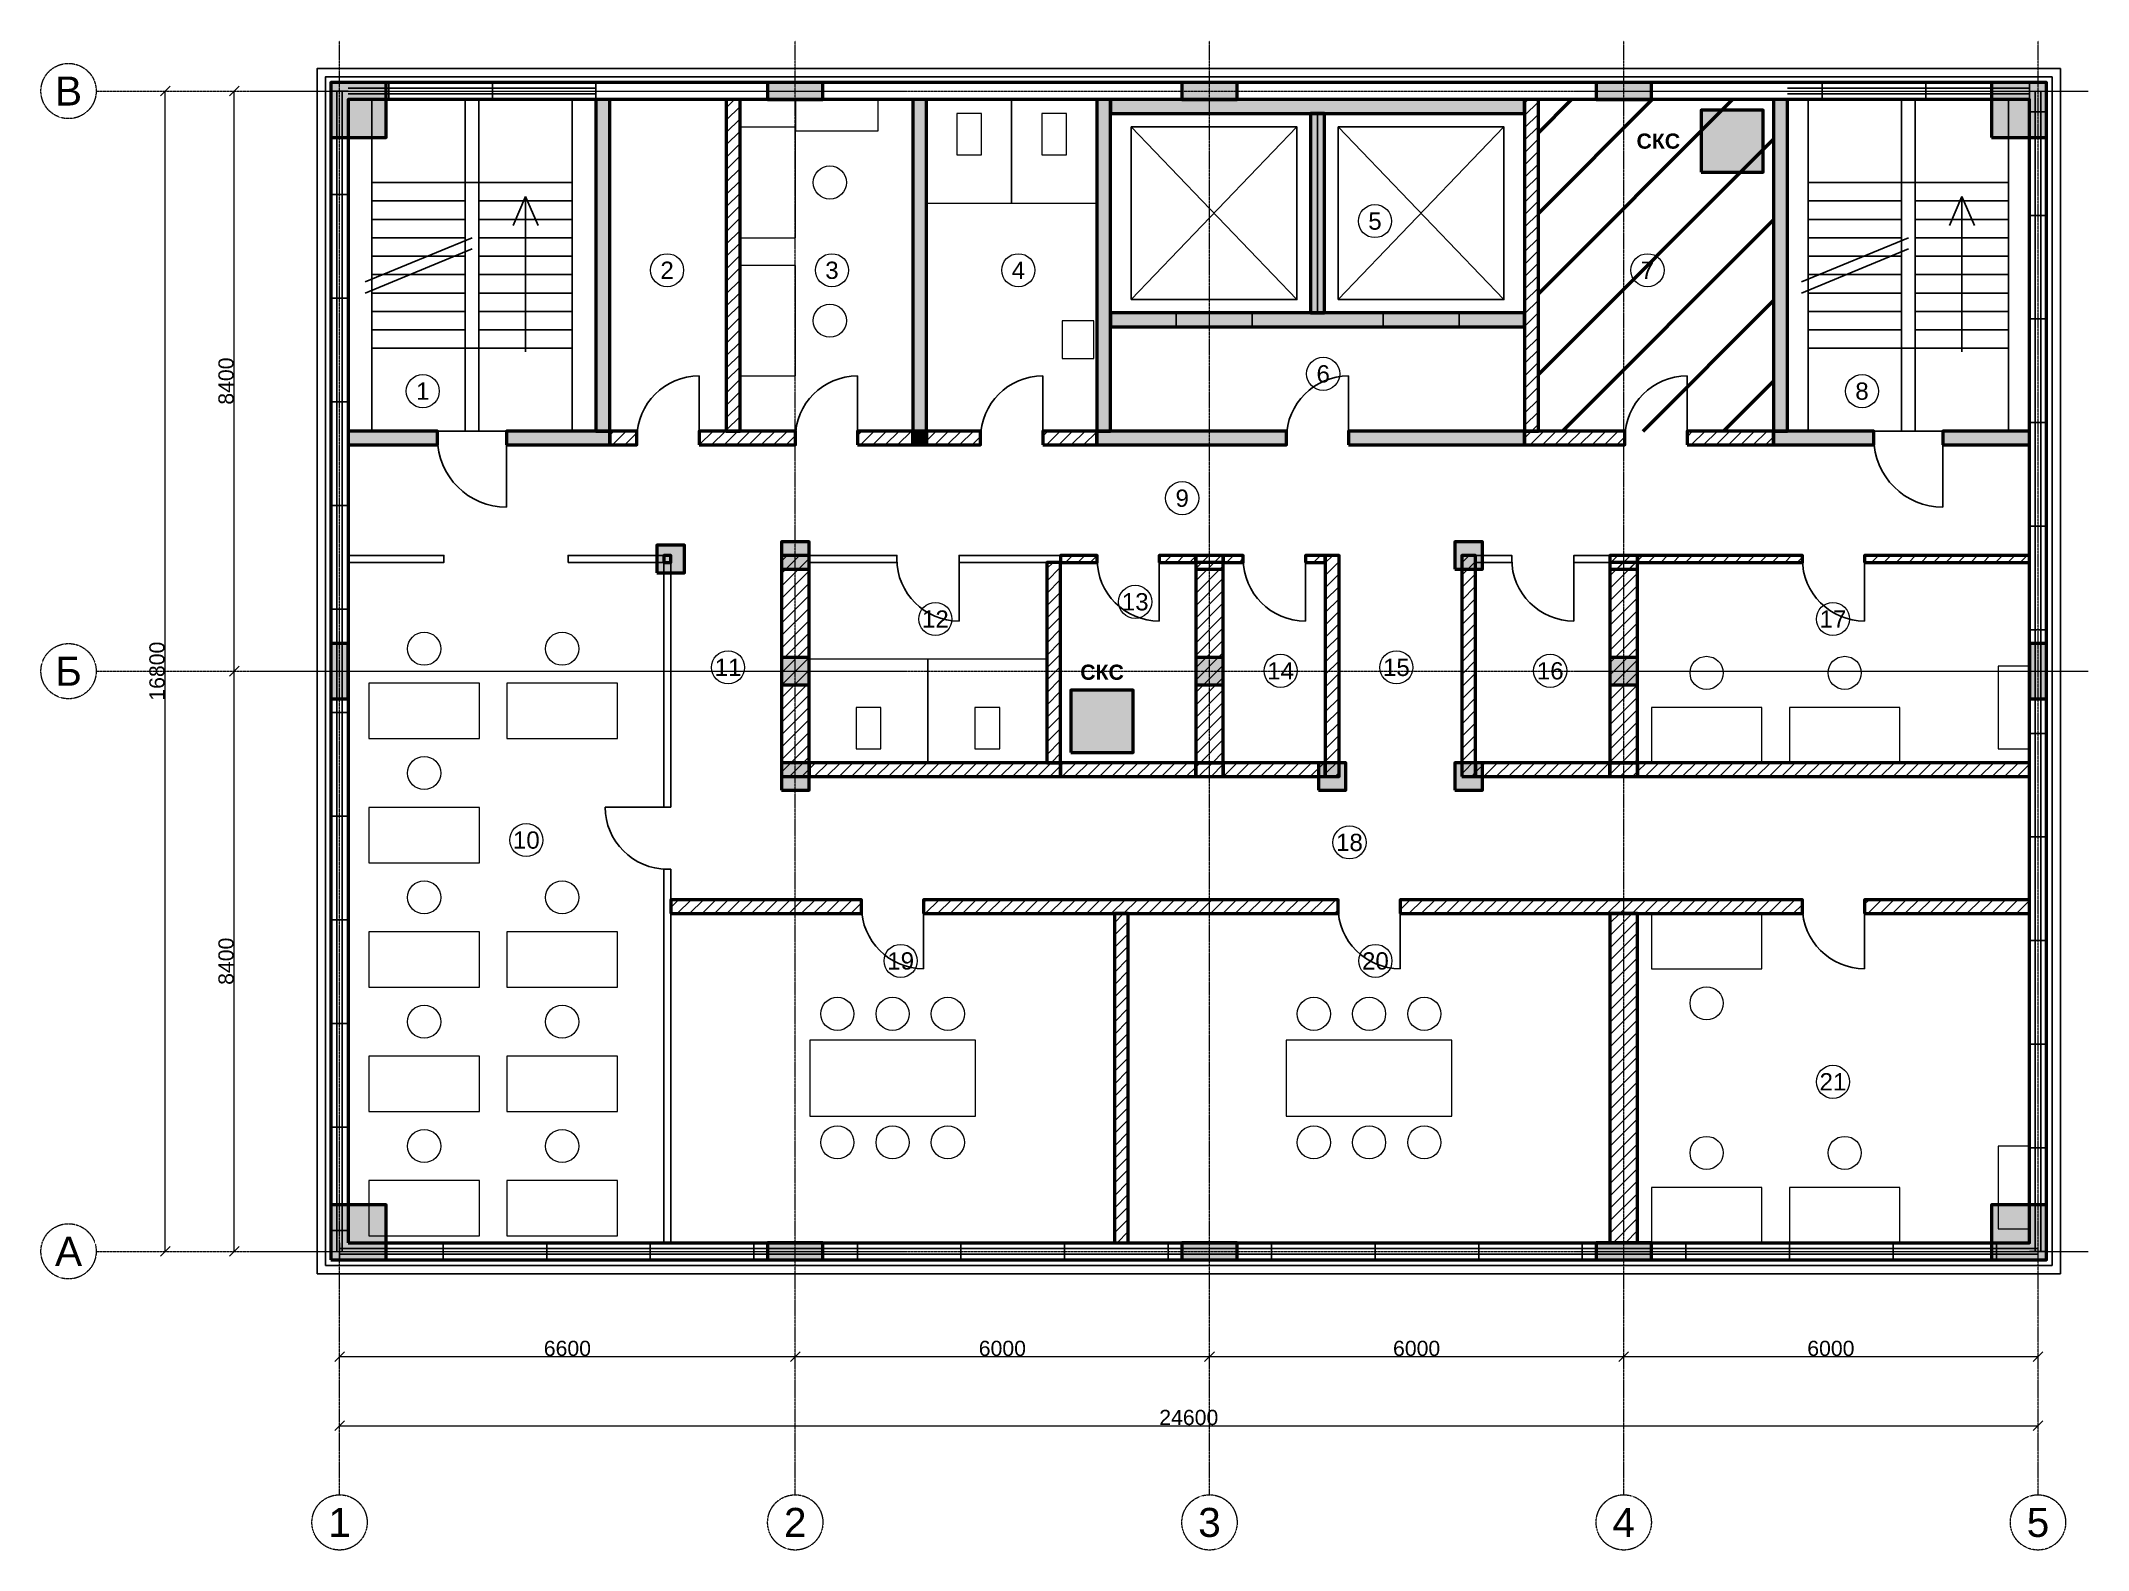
# Model space of a CAD drawing. Header units: millimetres. Extents: x -4325 to 25325, y -4325 to 17525.
import ezdxf
from ezdxf.enums import TextEntityAlignment as Align

# ---------------------------------------------------------------- set-up
doc = ezdxf.new("R2010")
doc.units = ezdxf.units.MM
doc.linetypes.add('CENTER2', pattern=[2.541, 1.587, -0.318, 0.318, -0.318])
for name, color, linetype, lineweight in [('A-ANNO-ROOM', 7, 'CONTINUOUS', 18), ('A-DIMS', 8, 'CONTINUOUS', 13), ('A-DOOR', 3, 'CONTINUOUS', 25), ('A-ELEV', 7, 'CONTINUOUS', 25), ('A-FACADE-PANEL', 8, 'CONTINUOUS', 25), ('A-FURN', 8, 'CONTINUOUS', 18), ('A-GLAZ-RIBBON', 5, 'CONTINUOUS', 25), ('A-GRID', 8, 'CENTER2', 13), ('A-HATCH', 9, 'CONTINUOUS', 9), ('A-OUTLINE', 7, 'CONTINUOUS', 50), ('A-SANI', 8, 'CONTINUOUS', 18), ('A-STAIR', 7, 'CONTINUOUS', 25), ('A-WALL-BLOCK', 9, 'CONTINUOUS', 50), ('A-WALL-GLASS', 4, 'CONTINUOUS', 25), ('A-WALL-RC', 7, 'CONTINUOUS', 50), ('E-SCS-RISER', 1, 'CONTINUOUS', 50), ('E-SERVER-ROOM', 1, 'CONTINUOUS', 50)]:
    doc.layers.add(name, color=color, linetype=linetype, lineweight=lineweight)
doc.styles.add('Arial-Bold', font='arialbd.ttf')
doc.styles.get("Standard").update_dxf_attribs({"font": 'arial.ttf'})

msp = doc.modelspace()

# ---------------------------------------------------------------- hatches: boundary and pattern name
at = {"layer": 'A-HATCH'}
h = msp.add_hatch(dxfattribs=at)
h.set_pattern_fill('ANSI31', scale=40)
h.paths.add_polyline_path([(5602, 11875), (5802, 11875), (5802, 16675), (5802, 16675), (5602, 16675), (5602, 16675)])
h = msp.add_hatch(dxfattribs=at)
h.set_pattern_fill('ANSI31', scale=40)
h.paths.add_polyline_path([(17164, 11875), (17364, 11875), (17364, 16675), (17364, 16675), (17164, 16675), (17164, 16675)])
h = msp.add_hatch(dxfattribs=at)
h.set_pattern_fill('ANSI31', scale=40)
h.paths.add_polyline_path([(3914, 11675), (4308, 11675), (4308, 11875), (3914, 11875)])
h = msp.add_hatch(dxfattribs=at)
h.set_pattern_fill('ANSI31', scale=40)
h.paths.add_polyline_path([(5208, 11675), (6602, 11675), (6602, 11875), (5208, 11875)])
h = msp.add_hatch(dxfattribs=at)
h.set_pattern_fill('ANSI31', scale=40)
h.paths.add_polyline_path([(7502, 11675), (8302, 11675), (8302, 11875), (7502, 11875)])
h = msp.add_hatch(dxfattribs=at)
h.set_pattern_fill('ANSI31', scale=40)
h.paths.add_polyline_path([(8502, 11675), (9284.5, 11675), (9284.5, 11875), (8502, 11875)])
h = msp.add_hatch(dxfattribs=at)
h.set_pattern_fill('ANSI31', scale=40)
h.paths.add_polyline_path([(10184.5, 11675), (10967, 11675), (10967, 11875), (10184.5, 11875)])
h = msp.add_hatch(dxfattribs=at)
h.set_pattern_fill('ANSI31', scale=40)
h.paths.add_polyline_path([(17164, 11675), (18617.5, 11675), (18617.5, 11875), (17164, 11875)])
h = msp.add_hatch(dxfattribs=at)
h.set_pattern_fill('ANSI31', scale=40)
h.paths.add_polyline_path([(19517.5, 11675), (20771, 11675), (20771, 11875), (19517.5, 11875)])
h = msp.add_hatch(dxfattribs=at)
h.set_pattern_fill('ANSI31', scale=40)
h.paths.add_polyline_path([(4697, 9975), (4797, 9975), (4797, 10075), (4697, 10075)])
h = msp.add_hatch(dxfattribs=at)
h.set_pattern_fill('ANSI31', scale=40)
h.paths.add_polyline_path([(6400, 6875), (6800, 6875), (6800, 10075), (6400, 10075)])
h = msp.add_hatch(dxfattribs=at)
h.set_pattern_fill('ANSI31', scale=40)
h.paths.add_polyline_path([(10244, 7075), (10444, 7075), (10444, 9975), (10244, 9975)])
h = msp.add_hatch(dxfattribs=at)
h.set_pattern_fill('ANSI31', scale=40)
h.paths.add_polyline_path([(10444, 9975), (10972, 9975), (10972, 10075), (10444, 10075)])
h = msp.add_hatch(dxfattribs=at)
h.set_pattern_fill('ANSI31', scale=40)
h.paths.add_polyline_path([(11872, 9975), (12400, 9975), (12400, 10075), (11872, 10075)])
h = msp.add_hatch(dxfattribs=at)
h.set_pattern_fill('ANSI31', scale=40)
h.paths.add_polyline_path([(12400, 9875), (12800, 9875), (12800, 10075), (12400, 10075)])
h = msp.add_hatch(dxfattribs=at)
h.set_pattern_fill('ANSI31', scale=40)
h.paths.add_polyline_path([(12400, 7075), (12800, 7075), (12800, 9975), (12400, 9975)])
h = msp.add_hatch(dxfattribs=at)
h.set_pattern_fill('ANSI31', scale=40)
h.paths.add_polyline_path([(12800, 9975), (13088.5, 9975), (13088.5, 10075), (12800, 10075)])
h = msp.add_hatch(dxfattribs=at)
h.set_pattern_fill('ANSI31', scale=40)
h.paths.add_polyline_path([(13988.5, 9975), (14277, 9975), (14277, 10075), (13988.5, 10075)])
h = msp.add_hatch(dxfattribs=at)
h.set_pattern_fill('ANSI31', scale=40)
h.paths.add_polyline_path([(14277, 6875), (14477, 6875), (14477, 10075), (14277, 10075)])
h = msp.add_hatch(dxfattribs=at)
h.set_pattern_fill('ANSI31', scale=40)
h.paths.add_polyline_path([(16255, 6875), (16455, 6875), (16455, 10075), (16255, 10075)])
h = msp.add_hatch(dxfattribs=at)
h.set_pattern_fill('ANSI31', scale=40)
h.paths.add_polyline_path([(18400, 9875), (18800, 9875), (18800, 10075), (18400, 10075)])
h = msp.add_hatch(dxfattribs=at)
h.set_pattern_fill('ANSI31', scale=40)
h.paths.add_polyline_path([(18400, 7075), (18800, 7075), (18800, 9975), (18400, 9975)])
h = msp.add_hatch(dxfattribs=at)
h.set_pattern_fill('ANSI31', scale=40)
h.paths.add_polyline_path([(18800, 9975), (21187.5, 9975), (21187.5, 10075), (18800, 10075)])
h = msp.add_hatch(dxfattribs=at)
h.set_pattern_fill('ANSI31', scale=40)
h.paths.add_polyline_path([(22087.5, 9975), (24475, 9975), (24475, 9975), (24475, 10075), (24475, 10075), (22087.5, 10075)])
h = msp.add_hatch(dxfattribs=at)
h.set_pattern_fill('ANSI31', scale=40)
h.paths.add_polyline_path([(6800, 6875), (10444, 6875), (10444, 7075), (6800, 7075)])
h = msp.add_hatch(dxfattribs=at)
h.set_pattern_fill('ANSI31', scale=40)
h.paths.add_polyline_path([(10444, 6875), (12400, 6875), (12400, 7075), (10444, 7075)])
h = msp.add_hatch(dxfattribs=at)
h.set_pattern_fill('ANSI31', scale=40)
h.paths.add_polyline_path([(12400, 6875), (12800, 6875), (12800, 7075), (12400, 7075)])
h = msp.add_hatch(dxfattribs=at)
h.set_pattern_fill('ANSI31', scale=40)
h.paths.add_polyline_path([(12800, 6875), (14277, 6875), (14277, 7075), (12800, 7075)])
h = msp.add_hatch(dxfattribs=at)
h.set_pattern_fill('ANSI31', scale=40)
h.paths.add_polyline_path([(16455, 6875), (18400, 6875), (18400, 7075), (16455, 7075)])
h = msp.add_hatch(dxfattribs=at)
h.set_pattern_fill('ANSI31', scale=40)
h.paths.add_polyline_path([(18400, 6875), (18800, 6875), (18800, 7075), (18400, 7075)])
h = msp.add_hatch(dxfattribs=at)
h.set_pattern_fill('ANSI31', scale=40)
h.paths.add_polyline_path([(18800, 6875), (24475, 6875), (24475, 6875), (24475, 7075), (24475, 7075), (18800, 7075)])
h = msp.add_hatch(dxfattribs=at)
h.set_pattern_fill('ANSI31', scale=40)
h.paths.add_polyline_path([(4797, 4891), (7560, 4891), (7560, 5091), (4797, 5091)])
h = msp.add_hatch(dxfattribs=at)
h.set_pattern_fill('ANSI31', scale=40)
h.paths.add_polyline_path([(8460, 4891), (14461.5, 4891), (14461.5, 5091), (8460, 5091)])
h = msp.add_hatch(dxfattribs=at)
h.set_pattern_fill('ANSI31', scale=40)
h.paths.add_polyline_path([(15361.5, 4891), (21187.5, 4891), (21187.5, 5091), (15361.5, 5091)])
h = msp.add_hatch(dxfattribs=at)
h.set_pattern_fill('ANSI31', scale=40)
h.paths.add_polyline_path([(22087.5, 4891), (24475, 4891), (24475, 4891), (24475, 5091), (24475, 5091), (22087.5, 5091)])
h = msp.add_hatch(dxfattribs=at)
h.set_pattern_fill('ANSI31', scale=40)
h.paths.add_polyline_path([(11223, 125), (11423, 125), (11423, 125), (11423, 4891), (11223, 4891), (11223, 125)])
h = msp.add_hatch(dxfattribs=at)
h.set_pattern_fill('ANSI31', scale=40)
h.paths.add_polyline_path([(18400, 125), (18800, 125), (18800, 125), (18800, 4891), (18400, 4891), (18400, 125)])
at = {"layer": 'A-WALL-RC'}
h = msp.add_hatch(color=7, dxfattribs=at)
h.dxf.hatch_style = 1
h.paths.add_polyline_path([(-125, 16125), (675, 16125), (675, 16925), (-125, 16925)])
h = msp.add_hatch(color=7, dxfattribs=at)
h.dxf.hatch_style = 1
h.paths.add_polyline_path([(6200, 16675), (7000, 16675), (7000, 16925), (6200, 16925)])
h = msp.add_hatch(color=7, dxfattribs=at)
h.dxf.hatch_style = 1
h.paths.add_polyline_path([(12200, 16675), (13000, 16675), (13000, 16925), (12200, 16925)])
h = msp.add_hatch(color=7, dxfattribs=at)
h.dxf.hatch_style = 1
h.paths.add_polyline_path([(18200, 16675), (19000, 16675), (19000, 16925), (18200, 16925)])
h = msp.add_hatch(color=7, dxfattribs=at)
h.dxf.hatch_style = 1
h.paths.add_polyline_path([(23925, 16125), (24725, 16125), (24725, 16925), (23925, 16925)])
h = msp.add_hatch(color=7, dxfattribs=at)
h.dxf.hatch_style = 1
h.paths.add_polyline_path([(3714, 11875), (3914, 11875), (3914, 16675), (3914, 16675), (3714, 16675), (3714, 16675)])
h = msp.add_hatch(color=7, dxfattribs=at)
h.dxf.hatch_style = 1
h.paths.add_polyline_path([(8302, 11875), (8502, 11875), (8502, 16675), (8502, 16675), (8302, 16675), (8302, 16675)])
h = msp.add_hatch(color=7, dxfattribs=at)
h.dxf.hatch_style = 1
h.paths.add_polyline_path([(10967, 11875), (11167, 11875), (11167, 16675), (11167, 16675), (10967, 16675), (10967, 16675)])
h = msp.add_hatch(color=7, dxfattribs=at)
h.dxf.hatch_style = 1
h.paths.add_polyline_path([(11167, 16475), (17164, 16475), (17164, 16675), (17164, 16675), (11167, 16675), (11167, 16675)])
h = msp.add_hatch(color=7, dxfattribs=at)
h.dxf.hatch_style = 1
h.paths.add_polyline_path([(20771, 11875), (20971, 11875), (20971, 16675), (20971, 16675), (20771, 16675), (20771, 16675)])
h = msp.add_hatch(color=7, dxfattribs=at)
h.dxf.hatch_style = 1
h.paths.add_polyline_path([(14065, 13587), (14265, 13587), (14265, 16475), (14065, 16475)])
h = msp.add_hatch(color=7, dxfattribs=at)
h.dxf.hatch_style = 1
h.paths.add_polyline_path([(11167, 13387), (17164, 13387), (17164, 13587), (11167, 13587)])
h = msp.add_hatch(color=7, dxfattribs=at)
h.dxf.hatch_style = 1
h.paths.add_polyline_path([(125, 11675), (125, 11675), (1419.5, 11675), (1419.5, 11875), (125, 11875), (125, 11875)])
h = msp.add_hatch(color=7, dxfattribs=at)
h.dxf.hatch_style = 1
h.paths.add_polyline_path([(2419.5, 11675), (3914, 11675), (3914, 11875), (2419.5, 11875)])
h = msp.add_hatch(color=7, dxfattribs=at)
h.dxf.hatch_style = 1
h.paths.add_polyline_path([(8302, 11675), (8502, 11675), (8502, 11875), (8302, 11875)])
h = msp.add_hatch(color=7, dxfattribs=at)
h.dxf.hatch_style = 1
h.paths.add_polyline_path([(10967, 11675), (13715.5, 11675), (13715.5, 11875), (10967, 11875)])
h = msp.add_hatch(color=7, dxfattribs=at)
h.dxf.hatch_style = 1
h.paths.add_polyline_path([(14615.5, 11675), (17164, 11675), (17164, 11875), (14615.5, 11875)])
h = msp.add_hatch(color=7, dxfattribs=at)
h.dxf.hatch_style = 1
h.paths.add_polyline_path([(20771, 11675), (22223, 11675), (22223, 11875), (20771, 11875)])
h = msp.add_hatch(color=7, dxfattribs=at)
h.dxf.hatch_style = 1
h.paths.add_polyline_path([(23223, 11675), (24475, 11675), (24475, 11675), (24475, 11875), (24475, 11875), (23223, 11875)])
h = msp.add_hatch(color=7, dxfattribs=at)
h.dxf.hatch_style = 1
h.paths.add_polyline_path([(4597, 9825), (4997, 9825), (4997, 10225), (4597, 10225)])
h = msp.add_hatch(color=7, dxfattribs=at)
h.dxf.hatch_style = 1
h.paths.add_polyline_path([(6400, 9875), (6800, 9875), (6800, 10275), (6400, 10275)])
h = msp.add_hatch(color=7, dxfattribs=at)
h.dxf.hatch_style = 1
h.paths.add_polyline_path([(16155, 9875), (16555, 9875), (16555, 10275), (16155, 10275)])
h = msp.add_hatch(color=7, dxfattribs=at)
h.dxf.hatch_style = 1
h.paths.add_polyline_path([(-125, 8000), (125, 8000), (125, 8800), (-125, 8800)])
h = msp.add_hatch(color=7, dxfattribs=at)
h.dxf.hatch_style = 1
h.paths.add_polyline_path([(6400, 8200), (6800, 8200), (6800, 8600), (6400, 8600)])
h = msp.add_hatch(color=7, dxfattribs=at)
h.dxf.hatch_style = 1
h.paths.add_polyline_path([(12400, 8200), (12800, 8200), (12800, 8600), (12400, 8600)])
h = msp.add_hatch(color=7, dxfattribs=at)
h.dxf.hatch_style = 1
h.paths.add_polyline_path([(18400, 8200), (18800, 8200), (18800, 8600), (18400, 8600)])
h = msp.add_hatch(color=7, dxfattribs=at)
h.dxf.hatch_style = 1
h.paths.add_polyline_path([(24475, 8000), (24725, 8000), (24725, 8800), (24475, 8800)])
h = msp.add_hatch(color=7, dxfattribs=at)
h.dxf.hatch_style = 1
h.paths.add_polyline_path([(6400, 6675), (6800, 6675), (6800, 7075), (6400, 7075)])
h = msp.add_hatch(color=7, dxfattribs=at)
h.dxf.hatch_style = 1
h.paths.add_polyline_path([(14177, 6675), (14577, 6675), (14577, 7075), (14177, 7075)])
h = msp.add_hatch(color=7, dxfattribs=at)
h.dxf.hatch_style = 1
h.paths.add_polyline_path([(16155, 6675), (16555, 6675), (16555, 7075), (16155, 7075)])
h = msp.add_hatch(color=7, dxfattribs=at)
h.dxf.hatch_style = 1
h.paths.add_polyline_path([(-125, -125), (675, -125), (675, 675), (-125, 675)])
h = msp.add_hatch(color=7, dxfattribs=at)
h.dxf.hatch_style = 1
h.paths.add_polyline_path([(23925, -125), (24725, -125), (24725, 675), (23925, 675)])
h = msp.add_hatch(color=7, dxfattribs=at)
h.dxf.hatch_style = 1
h.paths.add_polyline_path([(6200, -125), (7000, -125), (7000, 125), (6200, 125)])
h = msp.add_hatch(color=7, dxfattribs=at)
h.dxf.hatch_style = 1
h.paths.add_polyline_path([(12200, -125), (13000, -125), (13000, 125), (12200, 125)])
h = msp.add_hatch(color=7, dxfattribs=at)
h.dxf.hatch_style = 1
h.paths.add_polyline_path([(18200, -125), (19000, -125), (19000, 125), (18200, 125)])
at = {"layer": 'E-SCS-RISER'}
h = msp.add_hatch(color=7, dxfattribs=at)
h.dxf.hatch_style = 1
h.paths.add_polyline_path([(19721, 15625), (20621, 15625), (20621, 16525), (19721, 16525)])
h = msp.add_hatch(color=7, dxfattribs=at)
h.dxf.hatch_style = 1
h.paths.add_polyline_path([(10594, 7225), (11494, 7225), (11494, 8125), (10594, 8125)])
at = {"layer": 'E-SERVER-ROOM'}
h = msp.add_hatch(dxfattribs=at)
h.set_pattern_fill('ANSI31', scale=260)
h.paths.add_polyline_path([(17364, 11875), (20771, 11875), (20771, 16675), (17364, 16675)])

# ---------------------------------------------------------------- linework, layer by layer
at = {"layer": 'A-ANNO-ROOM'}
for centre in [(14997, 14917), (4744, 14205), (7132, 14205), (9832, 14205), (18944, 14205), (14247, 12705), (1205, 12455), (22051, 12455), (12205, 10905), (11524, 9405), (8630, 9155), (21630, 9155), (5627, 8455), (13630, 8405), (15307, 8455), (17535, 8405), (2705, 5955), (14627, 5921), (8127, 4205), (15003, 4205), (21630, 2455)]:
    msp.add_circle(centre, 240, dxfattribs=at)
at = {"layer": 'A-DIMS'}
for p, q in [((-2595.71, 16729.29), (-2454.29, 16870.71)), ((-2525, 0), (-2525, 16800)), ((-1595.71, 16729.29), (-1454.29, 16870.71)), ((-1525, 8400), (-1525, 16800)), ((-1595.71, 8329.29), (-1454.29, 8470.71)), ((-1595.71, 8329.29), (-1454.29, 8470.71)), ((-1525, 0), (-1525, 8400)), ((-2595.71, -70.71), (-2454.29, 70.71)), ((-1595.71, -70.71), (-1454.29, 70.71)), ((-70.71, -1595.71), (70.71, -1454.29)), ((6529.29, -1595.71), (6670.71, -1454.29)), ((6529.29, -1595.71), (6670.71, -1454.29)), ((12529.29, -1595.71), (12670.71, -1454.29)), ((12529.29, -1595.71), (12670.71, -1454.29)), ((18529.29, -1595.71), (18670.71, -1454.29)), ((18529.29, -1595.71), (18670.71, -1454.29)), ((24529.29, -1595.71), (24670.71, -1454.29)), ((0, -1525), (6600, -1525)), ((6600, -1525), (12600, -1525)), ((12600, -1525), (18600, -1525)), ((18600, -1525), (24600, -1525)), ((-70.71, -2595.71), (70.71, -2454.29)), ((0, -2525), (24600, -2525)), ((24529.29, -2595.71), (24670.71, -2454.29))]:
    msp.add_line(p, q, dxfattribs=at)
at = {"layer": 'A-DOOR'}
for p, q in [((12116.25, 13387), (12116.25, 13587)), ((13216.25, 13387), (13216.25, 13587)), ((15114.75, 13387), (15114.75, 13587)), ((16214.75, 13387), (16214.75, 13587)), ((5208, 11775), (5208, 12675)), ((7502, 11775), (7502, 12675)), ((10184.5, 11775), (10184.5, 12675)), ((14615.5, 11775), (14615.5, 12675)), ((19517.5, 11775), (19517.5, 12675)), ((1419.5, 11675), (1419.5, 11875)), ((2419.5, 11675), (2419.5, 11875)), ((4308, 11675), (4308, 11875)), ((5208, 11675), (5208, 11875)), ((6602, 11675), (6602, 11875)), ((7502, 11675), (7502, 11875)), ((9284.5, 11675), (9284.5, 11875)), ((10184.5, 11675), (10184.5, 11875)), ((13715.5, 11675), (13715.5, 11875)), ((14615.5, 11675), (14615.5, 11875)), ((18617.5, 11675), (18617.5, 11875)), ((19517.5, 11675), (19517.5, 11875)), ((22223, 11675), (22223, 11875)), ((23223, 11675), (23223, 11875)), ((2419.5, 11775), (2419.5, 10775)), ((23223, 11775), (23223, 10775)), ((1511, 9975), (1511, 10075)), ((3311, 9975), (3311, 10075)), ((8072, 9975), (8072, 10075)), ((8972, 9975), (8972, 10075)), ((8972, 10025), (8972, 9125)), ((10972, 9975), (10972, 10075)), ((11872, 9975), (11872, 10075)), ((11872, 10025), (11872, 9125)), ((13088.5, 9975), (13088.5, 10075)), ((13988.5, 9975), (13988.5, 10075)), ((13988.5, 10025), (13988.5, 9125)), ((16977.5, 9975), (16977.5, 10075)), ((17877.5, 9975), (17877.5, 10075)), ((17877.5, 10025), (17877.5, 9125)), ((21187.5, 9975), (21187.5, 10075)), ((22087.5, 9975), (22087.5, 10075)), ((22087.5, 10025), (22087.5, 9125)), ((4747, 6433), (3847, 6433)), ((4697, 6433), (4797, 6433)), ((4697, 5533), (4797, 5533)), ((7560, 4891), (7560, 5091)), ((8460, 4891), (8460, 5091)), ((14461.5, 4891), (14461.5, 5091)), ((15361.5, 4891), (15361.5, 5091)), ((21187.5, 4891), (21187.5, 5091)), ((22087.5, 4891), (22087.5, 5091)), ((8460, 4991), (8460, 4091)), ((15361.5, 4991), (15361.5, 4091)), ((22087.5, 4991), (22087.5, 4091))]:
    msp.add_line(p, q, dxfattribs=at)
for centre, radius, start, end in [((5208, 11775), 900, 90, 180), ((7502, 11775), 900, 90, 180), ((10184.5, 11775), 900, 90, 180), ((14615.5, 11775), 900, 90, 180), ((19517.5, 11775), 900, 90, 180), ((2419.5, 11775), 1000, 180, -90), ((23223, 11775), 1000, 180, -90), ((8972, 10025), 900, 180, -90), ((11872, 10025), 900, 180, -90), ((13988.5, 10025), 900, 180, -90), ((17877.5, 10025), 900, 180, -90), ((22087.5, 10025), 900, 180, -90), ((4747, 6433), 900, 180, -90), ((8460, 4991), 900, 180, -90), ((15361.5, 4991), 900, 180, -90), ((22087.5, 4991), 900, 180, -90)]:
    msp.add_arc(centre, radius, start, end, dxfattribs=at)
at = {"layer": 'A-ELEV'}
for p, q in [((14165.5, 13587), (14165.5, 16475)), ((11466.25, 13781), (13866.25, 16281)), ((11466.25, 16281), (13866.25, 13781)), ((14464.75, 13781), (16864.75, 16281)), ((14464.75, 16281), (16864.75, 13781))]:
    msp.add_line(p, q, dxfattribs=at)
for points in [[(11466.25, 13781), (13866.25, 13781), (13866.25, 16281), (11466.25, 16281)], [(14464.75, 13781), (16864.75, 13781), (16864.75, 16281), (14464.75, 16281)]]:
    msp.add_lwpolyline(points, close=True, dxfattribs=at)
at = {"layer": 'A-FACADE-PANEL'}
for points in [[(-325, -325), (24925, -325), (24925, 17125), (-325, 17125)], [(-205, -205), (24805, -205), (24805, 17005), (-205, 17005)]]:
    msp.add_lwpolyline(points, close=True, dxfattribs=at)
at = {"layer": 'A-FURN'}
for points in [[(6602, 16225), (7802, 16225), (7802, 16675), (6602, 16675)], [(5802, 14675), (6602, 14675), (6602, 16275), (5802, 16275)], [(5802, 12675), (6602, 12675), (6602, 14275), (5802, 14275)], [(24025, 7275), (24475, 7275), (24475, 8475), (24025, 8475)], [(425, 7425), (2025, 7425), (2025, 8225), (425, 8225)], [(2425, 7425), (4025, 7425), (4025, 8225), (2425, 8225)], [(19000, 7075), (20600, 7075), (20600, 7875), (19000, 7875)], [(21000, 7075), (22600, 7075), (22600, 7875), (21000, 7875)], [(425, 5625), (2025, 5625), (2025, 6425), (425, 6425)], [(19000, 4091), (20600, 4091), (20600, 4891), (19000, 4891)], [(425, 3825), (2025, 3825), (2025, 4625), (425, 4625)], [(2425, 3825), (4025, 3825), (4025, 4625), (2425, 4625)], [(6810, 1958), (9210, 1958), (9210, 3058), (6810, 3058)], [(13711.5, 1958), (16111.5, 1958), (16111.5, 3058), (13711.5, 3058)], [(425, 2025), (2025, 2025), (2025, 2825), (425, 2825)], [(2425, 2025), (4025, 2025), (4025, 2825), (2425, 2825)], [(24025, 325), (24475, 325), (24475, 1525), (24025, 1525)], [(425, 225), (2025, 225), (2025, 1025), (425, 1025)], [(2425, 225), (4025, 225), (4025, 1025), (2425, 1025)], [(19000, 125), (20600, 125), (20600, 925), (19000, 925)], [(21000, 125), (22600, 125), (22600, 925), (21000, 925)]]:
    msp.add_lwpolyline(points, close=True, dxfattribs=at)
for centre in [(7102, 15475), (7102, 13475), (1225, 8725), (3225, 8725), (19800, 8375), (21800, 8375), (1225, 6925), (1225, 5125), (3225, 5125), (1225, 3325), (3225, 3325), (7210, 3438), (8010, 3438), (8810, 3438), (14111.5, 3438), (14911.5, 3438), (15711.5, 3438), (19800, 3591), (7210, 1578), (8010, 1578), (8810, 1578), (14111.5, 1578), (14911.5, 1578), (15711.5, 1578), (1225, 1525), (3225, 1525), (19800, 1425), (21800, 1425)]:
    msp.add_circle(centre, 240, dxfattribs=at)
at = {"layer": 'A-GLAZ-RIBBON'}
for p, q in [((714, 16675), (714, 16925)), ((2214, 16675), (2214, 16925)), ((3714, 16675), (3714, 16925)), ((21475, 16675), (21475, 16925)), ((22975, 16675), (22975, 16925)), ((24475, 16675), (24475, 16925)), ((125, 16800), (-125, 16800)), ((-40, 16800), (-40, 0)), ((40, 16800), (40, 0)), ((3714, 16840), (125, 16840)), ((3714, 16760), (125, 16760)), ((24475, 16840), (20971, 16840)), ((24475, 16760), (20971, 16760)), ((24560, 0), (24560, 16800)), ((24640, 0), (24640, 16800)), ((24475, 16500), (24725, 16500)), ((125, 15300), (-125, 15300)), ((24475, 15000), (24725, 15000)), ((125, 13800), (-125, 13800)), ((24475, 13500), (24725, 13500)), ((125, 12300), (-125, 12300)), ((24475, 12000), (24725, 12000)), ((125, 10800), (-125, 10800)), ((24475, 10500), (24725, 10500)), ((125, 9300), (-125, 9300)), ((24475, 9000), (24725, 9000)), ((125, 7800), (-125, 7800)), ((24475, 7500), (24725, 7500)), ((125, 6300), (-125, 6300)), ((24475, 6000), (24725, 6000)), ((125, 4800), (-125, 4800)), ((24475, 4500), (24725, 4500)), ((125, 3300), (-125, 3300)), ((24475, 3000), (24725, 3000)), ((125, 1800), (-125, 1800)), ((24475, 1500), (24725, 1500)), ((125, 300), (-125, 300)), ((0, 125), (0, -125)), ((0, 40), (24600, 40)), ((1500, 125), (1500, -125)), ((3000, 125), (3000, -125)), ((4500, 125), (4500, -125)), ((6000, 125), (6000, -125)), ((7500, 125), (7500, -125)), ((9000, 125), (9000, -125)), ((10500, 125), (10500, -125)), ((12000, 125), (12000, -125)), ((13500, 125), (13500, -125)), ((15000, 125), (15000, -125)), ((16500, 125), (16500, -125)), ((18000, 125), (18000, -125)), ((19500, 125), (19500, -125)), ((21000, 125), (21000, -125)), ((22500, 125), (22500, -125)), ((24000, 125), (24000, -125)), ((24475, 0), (24725, 0)), ((0, -40), (24600, -40))]:
    msp.add_line(p, q, dxfattribs=at)
at = {"layer": 'A-GRID'}
for p, q in [((0, -3525), (0, 17525)), ((6600, -3525), (6600, 17525)), ((12600, -3525), (12600, 17525)), ((18600, -3525), (18600, 17525)), ((24600, -3525), (24600, 17525)), ((-3525, 16800), (25325, 16800)), ((-3525, 8400), (25325, 8400)), ((-3525, 0), (25325, 0))]:
    msp.add_line(p, q, dxfattribs=at)
for centre in [(-3925, 16800), (-3925, 8400), (-3925, 0), (0, -3925), (6600, -3925), (12600, -3925), (18600, -3925), (24600, -3925)]:
    msp.add_circle(centre, 400, dxfattribs=at)
at = {"layer": 'A-OUTLINE'}
for points in [[(-125, -125), (24725, -125), (24725, 16925), (-125, 16925)], [(125, 125), (24475, 125), (24475, 16675), (125, 16675)]]:
    msp.add_lwpolyline(points, close=True, dxfattribs=at)
at = {"layer": 'A-SANI'}
for points in [[(8502, 15175), (9734.5, 15175), (9734.5, 16675), (8502, 16675)], [(9734.5, 15175), (10967, 15175), (10967, 16675), (9734.5, 16675)], [(8938.25, 15875), (9298.25, 15875), (9298.25, 16475), (8938.25, 16475)], [(10170.75, 15875), (10530.75, 15875), (10530.75, 16475), (10170.75, 16475)], [(10467, 12925), (10927, 12925), (10927, 13475), (10467, 13475)], [(6800, 7075), (8522, 7075), (8522, 8575), (6800, 8575)], [(8522, 7075), (10244, 7075), (10244, 8575), (8522, 8575)], [(7481, 7275), (7841, 7275), (7841, 7875), (7481, 7875)], [(9203, 7275), (9563, 7275), (9563, 7875), (9203, 7875)]]:
    msp.add_lwpolyline(points, close=True, dxfattribs=at)
at = {"layer": 'A-STAIR'}
for p, q in [((469.5, 15475), (1819.5, 15475)), ((469.5, 15475), (3369.5, 15475)), ((2019.5, 15475), (3369.5, 15475)), ((21273, 15475), (22623, 15475)), ((21273, 15475), (24173, 15475)), ((22823, 15475), (24173, 15475)), ((469.5, 15208.33), (1819.5, 15208.33)), ((2019.5, 15208.33), (3369.5, 15208.33)), ((2694.5, 15275), (2514.5, 14855)), ((2694.5, 13025), (2694.5, 15275)), ((2694.5, 15275), (2874.5, 14855)), ((21273, 15208.33), (22623, 15208.33)), ((22823, 15208.33), (24173, 15208.33)), ((23498, 15275), (23318, 14855)), ((23498, 13025), (23498, 15275)), ((23498, 15275), (23678, 14855)), ((469.5, 14941.67), (1819.5, 14941.67)), ((2019.5, 14941.67), (3369.5, 14941.67)), ((21273, 14941.67), (22623, 14941.67)), ((22823, 14941.67), (24173, 14941.67)), ((369.5, 14035), (1919.5, 14675)), ((469.5, 14675), (1819.5, 14675)), ((2019.5, 14675), (3369.5, 14675)), ((21173, 14035), (22723, 14675)), ((21273, 14675), (22623, 14675)), ((22823, 14675), (24173, 14675)), ((369.5, 13875), (1919.5, 14515)), ((469.5, 14408.33), (1819.5, 14408.33)), ((2019.5, 14408.33), (3369.5, 14408.33)), ((21173, 13875), (22723, 14515)), ((21273, 14408.33), (22623, 14408.33)), ((22823, 14408.33), (24173, 14408.33)), ((469.5, 14141.67), (1819.5, 14141.67)), ((2019.5, 14141.67), (3369.5, 14141.67)), ((21273, 14141.67), (22623, 14141.67)), ((22823, 14141.67), (24173, 14141.67)), ((469.5, 13875), (1819.5, 13875)), ((2019.5, 13875), (3369.5, 13875)), ((21273, 13875), (22623, 13875)), ((22823, 13875), (24173, 13875)), ((469.5, 13608.33), (1819.5, 13608.33)), ((2019.5, 13608.33), (3369.5, 13608.33)), ((21273, 13608.33), (22623, 13608.33)), ((22823, 13608.33), (24173, 13608.33)), ((469.5, 13341.67), (1819.5, 13341.67)), ((469.5, 13075), (3369.5, 13075)), ((2019.5, 13341.67), (3369.5, 13341.67)), ((21273, 13341.67), (22623, 13341.67)), ((21273, 13075), (24173, 13075)), ((22823, 13341.67), (24173, 13341.67))]:
    msp.add_line(p, q, dxfattribs=at)
for points in [[(469.5, 11875), (1819.5, 11875), (1819.5, 16675), (469.5, 16675)], [(1819.5, 11875), (2019.5, 11875), (2019.5, 16675), (1819.5, 16675)], [(2019.5, 11875), (3369.5, 11875), (3369.5, 16675), (2019.5, 16675)], [(21273, 11875), (22623, 11875), (22623, 16675), (21273, 16675)], [(22623, 11875), (22823, 11875), (22823, 16675), (22623, 16675)], [(22823, 11875), (24173, 11875), (24173, 16675), (22823, 16675)]]:
    msp.add_lwpolyline(points, close=True, dxfattribs=at)
at = {"layer": 'A-WALL-BLOCK'}
for points in [[(5602, 11875), (5802, 11875), (5802, 16675), (5802, 16675), (5602, 16675), (5602, 16675)], [(17164, 11875), (17364, 11875), (17364, 16675), (17364, 16675), (17164, 16675), (17164, 16675)], [(3914, 11675), (4308, 11675), (4308, 11875), (3914, 11875)], [(5208, 11675), (6602, 11675), (6602, 11875), (5208, 11875)], [(7502, 11675), (8302, 11675), (8302, 11875), (7502, 11875)], [(8502, 11675), (9284.5, 11675), (9284.5, 11875), (8502, 11875)], [(10184.5, 11675), (10967, 11675), (10967, 11875), (10184.5, 11875)], [(17164, 11675), (18617.5, 11675), (18617.5, 11875), (17164, 11875)], [(19517.5, 11675), (20771, 11675), (20771, 11875), (19517.5, 11875)], [(4697, 9975), (4797, 9975), (4797, 10075), (4697, 10075)], [(6400, 6875), (6800, 6875), (6800, 10075), (6400, 10075)], [(10244, 7075), (10444, 7075), (10444, 9975), (10244, 9975)], [(10444, 9975), (10972, 9975), (10972, 10075), (10444, 10075)], [(11872, 9975), (12400, 9975), (12400, 10075), (11872, 10075)], [(12400, 9875), (12800, 9875), (12800, 10075), (12400, 10075)], [(12400, 7075), (12800, 7075), (12800, 9975), (12400, 9975)], [(12800, 9975), (13088.5, 9975), (13088.5, 10075), (12800, 10075)], [(13988.5, 9975), (14277, 9975), (14277, 10075), (13988.5, 10075)], [(14277, 6875), (14477, 6875), (14477, 10075), (14277, 10075)], [(16255, 6875), (16455, 6875), (16455, 10075), (16255, 10075)], [(18400, 9875), (18800, 9875), (18800, 10075), (18400, 10075)], [(18400, 7075), (18800, 7075), (18800, 9975), (18400, 9975)], [(18800, 9975), (21187.5, 9975), (21187.5, 10075), (18800, 10075)], [(22087.5, 9975), (24475, 9975), (24475, 9975), (24475, 10075), (24475, 10075), (22087.5, 10075)], [(6800, 6875), (10444, 6875), (10444, 7075), (6800, 7075)], [(10444, 6875), (12400, 6875), (12400, 7075), (10444, 7075)], [(12400, 6875), (12800, 6875), (12800, 7075), (12400, 7075)], [(12800, 6875), (14277, 6875), (14277, 7075), (12800, 7075)], [(16455, 6875), (18400, 6875), (18400, 7075), (16455, 7075)], [(18400, 6875), (18800, 6875), (18800, 7075), (18400, 7075)], [(18800, 6875), (24475, 6875), (24475, 6875), (24475, 7075), (24475, 7075), (18800, 7075)], [(4797, 4891), (7560, 4891), (7560, 5091), (4797, 5091)], [(8460, 4891), (14461.5, 4891), (14461.5, 5091), (8460, 5091)], [(15361.5, 4891), (21187.5, 4891), (21187.5, 5091), (15361.5, 5091)], [(22087.5, 4891), (24475, 4891), (24475, 4891), (24475, 5091), (24475, 5091), (22087.5, 5091)], [(11223, 125), (11423, 125), (11423, 125), (11423, 4891), (11223, 4891), (11223, 125)], [(18400, 125), (18800, 125), (18800, 125), (18800, 4891), (18400, 4891), (18400, 125)]]:
    msp.add_lwpolyline(points, close=True, dxfattribs=at)
at = {"layer": 'A-WALL-GLASS'}
for points in [[(125, 9975), (125, 9975), (1511, 9975), (1511, 10075), (125, 10075), (125, 10075)], [(3311, 9975), (4697, 9975), (4697, 10075), (3311, 10075)], [(4697, 6433), (4797, 6433), (4797, 9975), (4697, 9975)], [(6800, 9975), (8072, 9975), (8072, 10075), (6800, 10075)], [(8972, 9975), (10444, 9975), (10444, 10075), (8972, 10075)], [(16455, 9975), (16977.5, 9975), (16977.5, 10075), (16455, 10075)], [(17877.5, 9975), (18400, 9975), (18400, 10075), (17877.5, 10075)], [(4697, 125), (4797, 125), (4797, 125), (4797, 5533), (4697, 5533), (4697, 125)]]:
    msp.add_lwpolyline(points, close=True, dxfattribs=at)
at = {"layer": 'A-WALL-RC'}
for points in [[(-125, 16125), (675, 16125), (675, 16925), (-125, 16925)], [(6200, 16675), (7000, 16675), (7000, 16925), (6200, 16925)], [(12200, 16675), (13000, 16675), (13000, 16925), (12200, 16925)], [(18200, 16675), (19000, 16675), (19000, 16925), (18200, 16925)], [(23925, 16125), (24725, 16125), (24725, 16925), (23925, 16925)], [(3714, 11875), (3914, 11875), (3914, 16675), (3914, 16675), (3714, 16675), (3714, 16675)], [(8302, 11875), (8502, 11875), (8502, 16675), (8502, 16675), (8302, 16675), (8302, 16675)], [(10967, 11875), (11167, 11875), (11167, 16675), (11167, 16675), (10967, 16675), (10967, 16675)], [(11167, 16475), (17164, 16475), (17164, 16675), (17164, 16675), (11167, 16675), (11167, 16675)], [(20771, 11875), (20971, 11875), (20971, 16675), (20971, 16675), (20771, 16675), (20771, 16675)], [(14065, 13587), (14265, 13587), (14265, 16475), (14065, 16475)], [(11167, 13387), (17164, 13387), (17164, 13587), (11167, 13587)], [(125, 11675), (125, 11675), (1419.5, 11675), (1419.5, 11875), (125, 11875), (125, 11875)], [(2419.5, 11675), (3914, 11675), (3914, 11875), (2419.5, 11875)], [(8302, 11675), (8502, 11675), (8502, 11875), (8302, 11875)], [(10967, 11675), (13715.5, 11675), (13715.5, 11875), (10967, 11875)], [(14615.5, 11675), (17164, 11675), (17164, 11875), (14615.5, 11875)], [(20771, 11675), (22223, 11675), (22223, 11875), (20771, 11875)], [(23223, 11675), (24475, 11675), (24475, 11675), (24475, 11875), (24475, 11875), (23223, 11875)], [(4597, 9825), (4997, 9825), (4997, 10225), (4597, 10225)], [(6400, 9875), (6800, 9875), (6800, 10275), (6400, 10275)], [(16155, 9875), (16555, 9875), (16555, 10275), (16155, 10275)], [(-125, 8000), (125, 8000), (125, 8800), (-125, 8800)], [(6400, 8200), (6800, 8200), (6800, 8600), (6400, 8600)], [(12400, 8200), (12800, 8200), (12800, 8600), (12400, 8600)], [(18400, 8200), (18800, 8200), (18800, 8600), (18400, 8600)], [(24475, 8000), (24725, 8000), (24725, 8800), (24475, 8800)], [(6400, 6675), (6800, 6675), (6800, 7075), (6400, 7075)], [(14177, 6675), (14577, 6675), (14577, 7075), (14177, 7075)], [(16155, 6675), (16555, 6675), (16555, 7075), (16155, 7075)], [(-125, -125), (675, -125), (675, 675), (-125, 675)], [(23925, -125), (24725, -125), (24725, 675), (23925, 675)], [(6200, -125), (7000, -125), (7000, 125), (6200, 125)], [(12200, -125), (13000, -125), (13000, 125), (12200, 125)], [(18200, -125), (19000, -125), (19000, 125), (18200, 125)]]:
    msp.add_lwpolyline(points, close=True, dxfattribs=at)
at = {"layer": 'E-SCS-RISER'}
for points in [[(19721, 15625), (20621, 15625), (20621, 16525), (19721, 16525)], [(10594, 7225), (11494, 7225), (11494, 8125), (10594, 8125)]]:
    msp.add_lwpolyline(points, close=True, dxfattribs=at)

# ---------------------------------------------------------------- texts
at = {"layer": 'A-ANNO-ROOM'}
for s, p in [('5', (14997, 14917)), ('2', (4744, 14205)), ('3', (7132, 14205)), ('4', (9832, 14205)), ('7', (18944, 14205)), ('6', (14247, 12705)), ('1', (1205, 12455)), ('8', (22051, 12455)), ('9', (12205, 10905)), ('13', (11524, 9405)), ('12', (8630, 9155)), ('17', (21630, 9155)), ('11', (5627, 8455)), ('14', (13630, 8405)), ('15', (15307, 8455)), ('16', (17535, 8405)), ('10', (2705, 5955)), ('18', (14627, 5921)), ('19', (8127, 4205)), ('20', (15003, 4205)), ('21', (21630, 2455))]:
    msp.add_text(s, height=250, dxfattribs=at).set_placement(p, align=Align.MIDDLE_CENTER)
at = {"layer": 'A-DIMS'}
for s, p in [('8400', (-1645, 12600)), ('16800', (-2645, 8400)), ('8400', (-1645, 4200))]:
    msp.add_text(s, height=220, rotation=90, dxfattribs=at).set_placement(p, align=Align.MIDDLE_CENTER)
for s, p in [('6600', (3300, -1405)), ('6000', (9600, -1405)), ('6000', (15600, -1405)), ('6000', (21600, -1405)), ('24600', (12300, -2405))]:
    msp.add_text(s, height=220, dxfattribs=at).set_placement(p, align=Align.MIDDLE_CENTER)
at = {"layer": 'A-GRID'}
for s, p in [('В', (-3925, 16800)), ('Б', (-3925, 8400)), ('А', (-3925, 0)), ('1', (0, -3925)), ('2', (6600, -3925)), ('3', (12600, -3925)), ('4', (18600, -3925)), ('5', (24600, -3925))]:
    msp.add_text(s, height=420, dxfattribs=at).set_placement(p, align=Align.MIDDLE_CENTER)
at = {"layer": 'E-SCS-RISER', "style": 'Arial-Bold'}
for p in [(19101, 16075), (11044, 8385)]:
    msp.add_text('СКС', height=220, dxfattribs=at).set_placement(p, align=Align.MIDDLE_CENTER)

doc.saveas('drawing.dxf')
